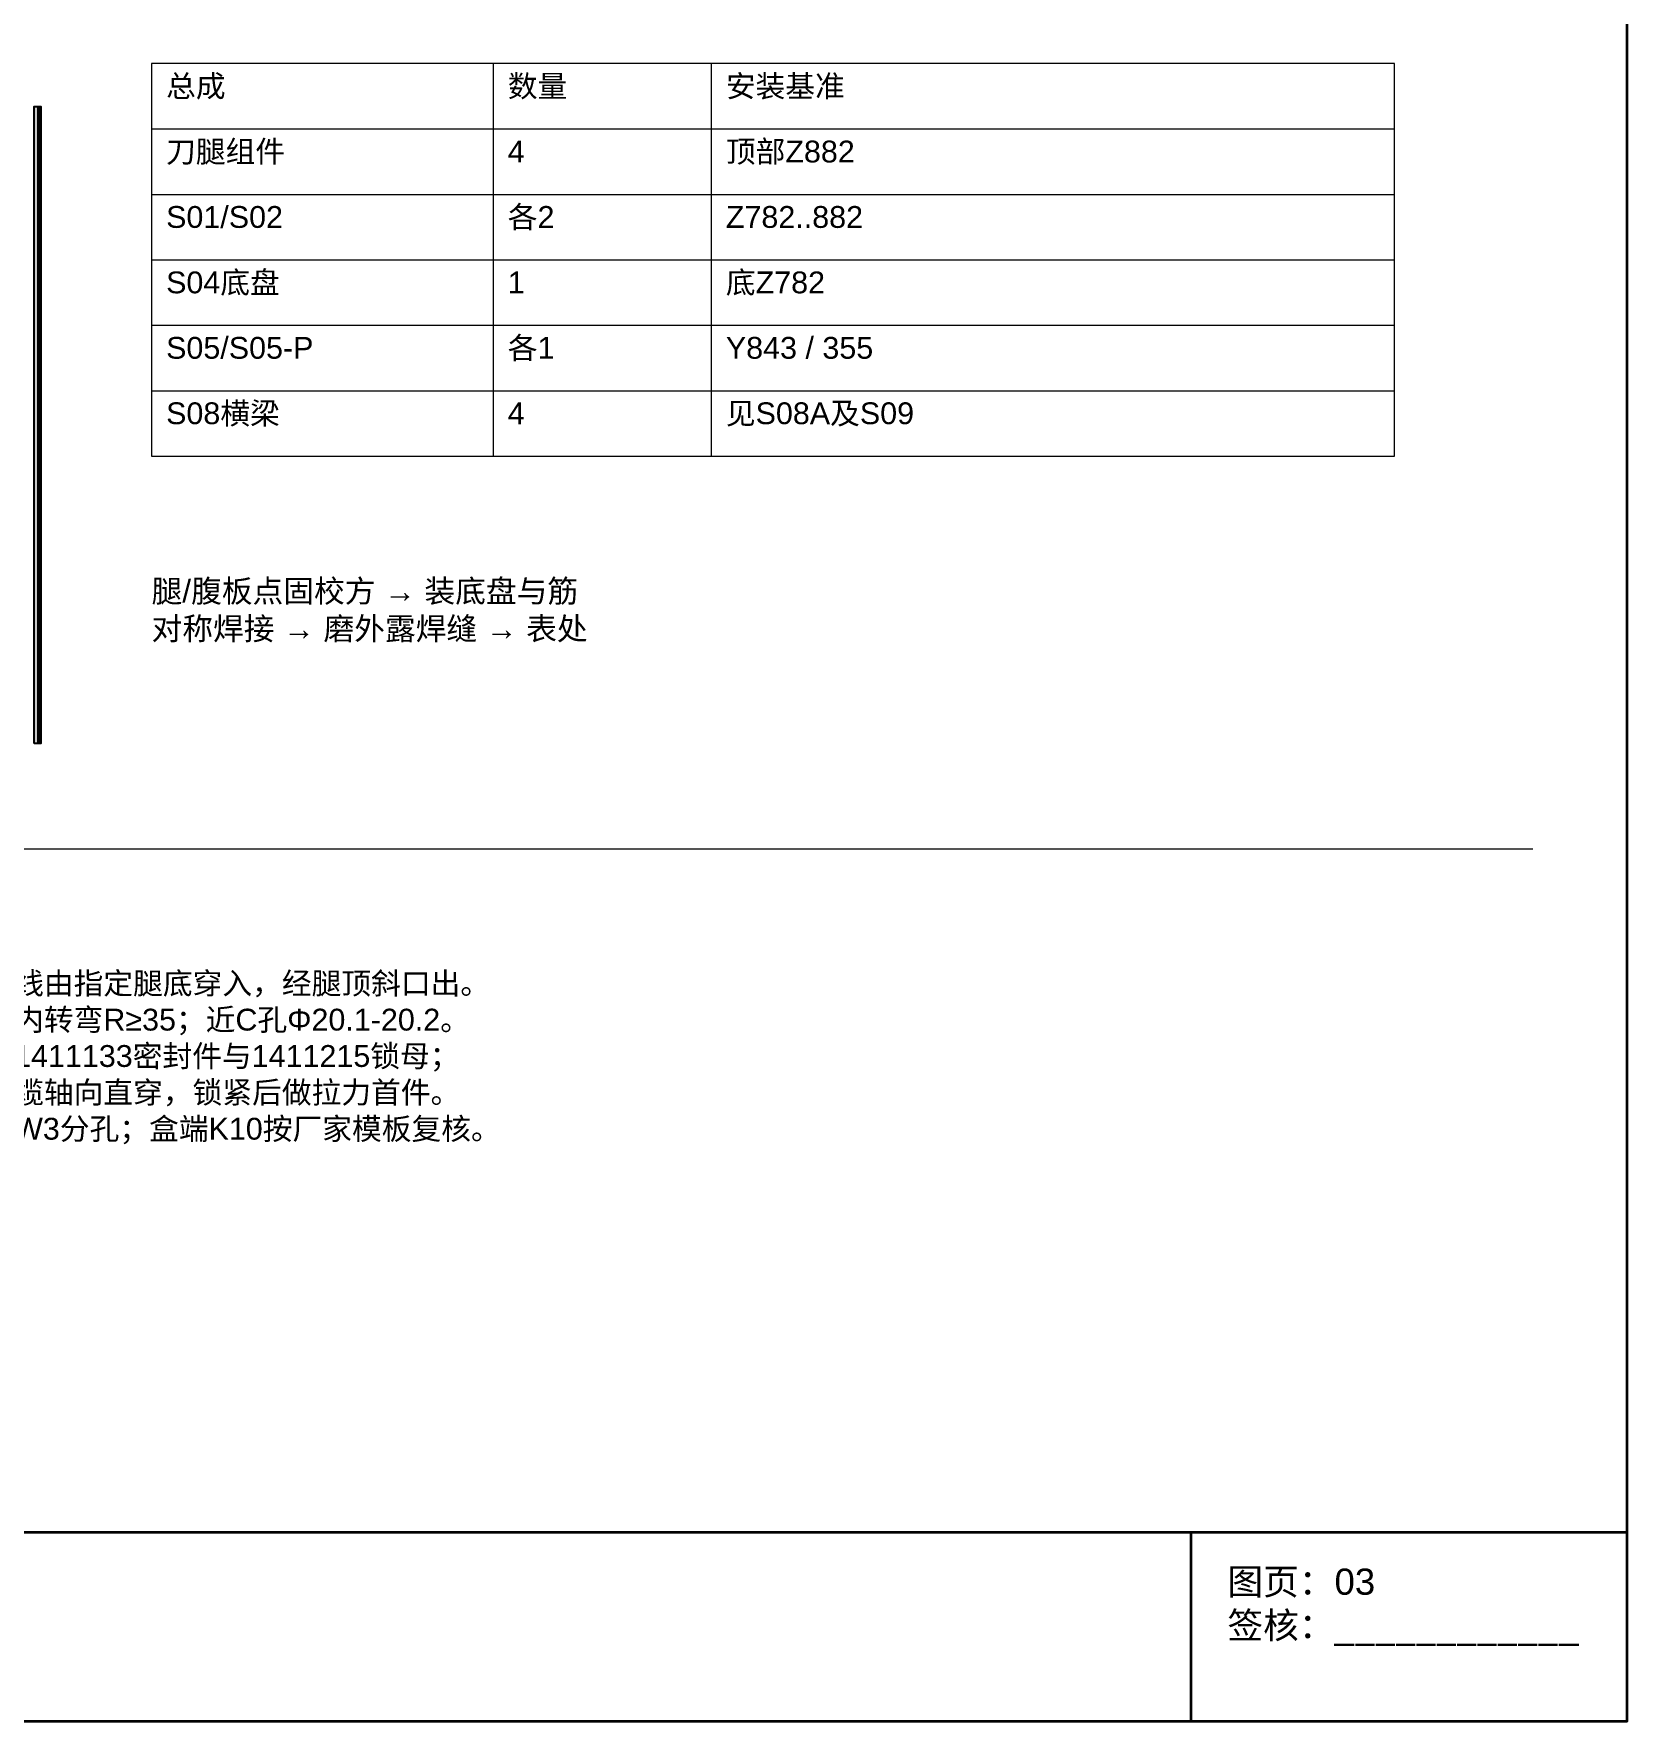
# Model space of a CAD drawing. Header units: millimetres. Extents: x 5 to 252589, y 5 to 415.
# Drawn here: x 24369.8 to 24589, y 5 to 237.1 of the extents above; entities that cross this region are included whole.
import ezdxf

# ---------------------------------------------------------------- set-up
doc = ezdxf.new("R2010")
doc.units = ezdxf.units.MM
for name, color, linetype, lineweight in [('DIM', 7, 'Continuous', 13), ('FRAME', 7, 'Continuous', 35), ('HATCH', 8, 'Continuous', 9), ('NOTE', 7, 'Continuous', 18), ('OUTLINE', 7, 'Continuous', 25)]:
    doc.layers.add(name, color=color, linetype=linetype, lineweight=lineweight)
doc.styles.add('CN', font='Arial Unicode.ttf')

msp = doc.modelspace()

# ---------------------------------------------------------------- hatches: boundary and pattern name
at = {"layer": 'HATCH', "true_color": 0x58707b}
msp.add_hatch(color=147, dxfattribs=at).paths.add_polyline_path([(24369.83333, 139.5), (24369.83333, 227.08333), (24370.33333, 227.08333), (24370.33333, 139.5)])
at = {"layer": 'HATCH', "true_color": 0x566d77}
msp.add_hatch(color=147, dxfattribs=at).paths.add_polyline_path([(24370.41667, 139.5), (24370.41667, 227.08333), (24370.58333, 227.08333), (24370.58333, 139.5)])
at = {"layer": 'HATCH', "true_color": 0x536a74}
msp.add_hatch(color=147, dxfattribs=at).paths.add_polyline_path([(24370.66667, 139.5), (24370.66667, 227.08333), (24370.75, 227.08333), (24370.75, 139.5)])

# ---------------------------------------------------------------- linework, layer by layer
at = {"layer": 'DIM'}
for p, q in [((24433, 233), (24433, 179)), ((24463, 233), (24463, 179)), ((24386, 224), (24557, 224)), ((24386, 215), (24557, 215)), ((24386, 206), (24557, 206)), ((24386, 197), (24557, 197)), ((24386, 188), (24557, 188)), ((24018, 125), (24576, 125))]:
    msp.add_line(p, q, dxfattribs=at)
msp.add_lwpolyline([(24386, 179), (24557, 179), (24557, 233), (24386, 233)], close=True, dxfattribs=at)
at = {"layer": 'FRAME'}
for p, q in [((24005, 31), (24589, 31)), ((24529, 5), (24529, 31))]:
    msp.add_line(p, q, dxfattribs=at)
msp.add_lwpolyline([(24005, 5), (24589, 5), (24589, 415), (24005, 415)], close=True, dxfattribs=at)
at = {"layer": 'OUTLINE', "color": 139, "true_color": 0x42544a}
for points in [[(24369.83333, 139.5), (24369.83333, 227.08333), (24370.33333, 227.08333), (24370.33333, 139.5)], [(24370.41667, 139.5), (24370.41667, 227.08333), (24370.58333, 227.08333), (24370.58333, 139.5)], [(24370.66667, 139.5), (24370.66667, 227.08333), (24370.75, 227.08333), (24370.75, 139.5)]]:
    msp.add_lwpolyline(points, close=True, dxfattribs=at)

# ---------------------------------------------------------------- texts
at = {"layer": 'NOTE', "attachment_point": 1, "style": 'CN'}
for s, insert, char_height, width in [('总成', (24388, 231.4), 3, 43), ('数量', (24435, 231.4), 3, 26), ('安装基准', (24465, 231.4), 3, 90), ('刀腿组件', (24388, 222.4), 3, 43), ('顶部Z882', (24465, 222.4), 3, 90), ('4', (24435, 222.4), 3, 26), ('S01/S02', (24388, 213.4), 3, 43), ('各2', (24435, 213.4), 3, 26), ('Z782..882', (24465, 213.4), 3, 90), ('S04底盘', (24388, 204.4), 3, 43), ('1', (24435, 204.4), 3, 26), ('底Z782', (24465, 204.4), 3, 90), ('S05/S05-P', (24388, 195.4), 3, 43), ('各1', (24435, 195.4), 3, 26), ('Y843 / 355', (24465, 195.4), 3, 90), ('S08横梁', (24388, 186.4), 3, 43), ('4', (24435, 186.4), 3, 26), ('见S08A及S09', (24465, 186.4), 3, 90), ('腿/腹板点固校方 → 装底盘与筋\\P对称焊接 → 磨外露焊缝 → 表处', (24386, 162), 3.1, 180), ('主线由指定腿底穿入，经腿顶斜口出。\\P腿内转弯R≥35；近C孔Φ20.1-20.2。\\P装1411133密封件与1411215锁母；\\P线缆轴向直穿，锁紧后做拉力首件。\\P与W3分孔；盒端K10按厂家模板复核。', (24363, 108), 3, 203), ('图页：03\\P签核：____________', (24534, 26), 3.6, 55)]:
    msp.add_mtext(s, dxfattribs=dict(at, insert=insert, char_height=char_height, width=width))

doc.saveas('drawing.dxf')
